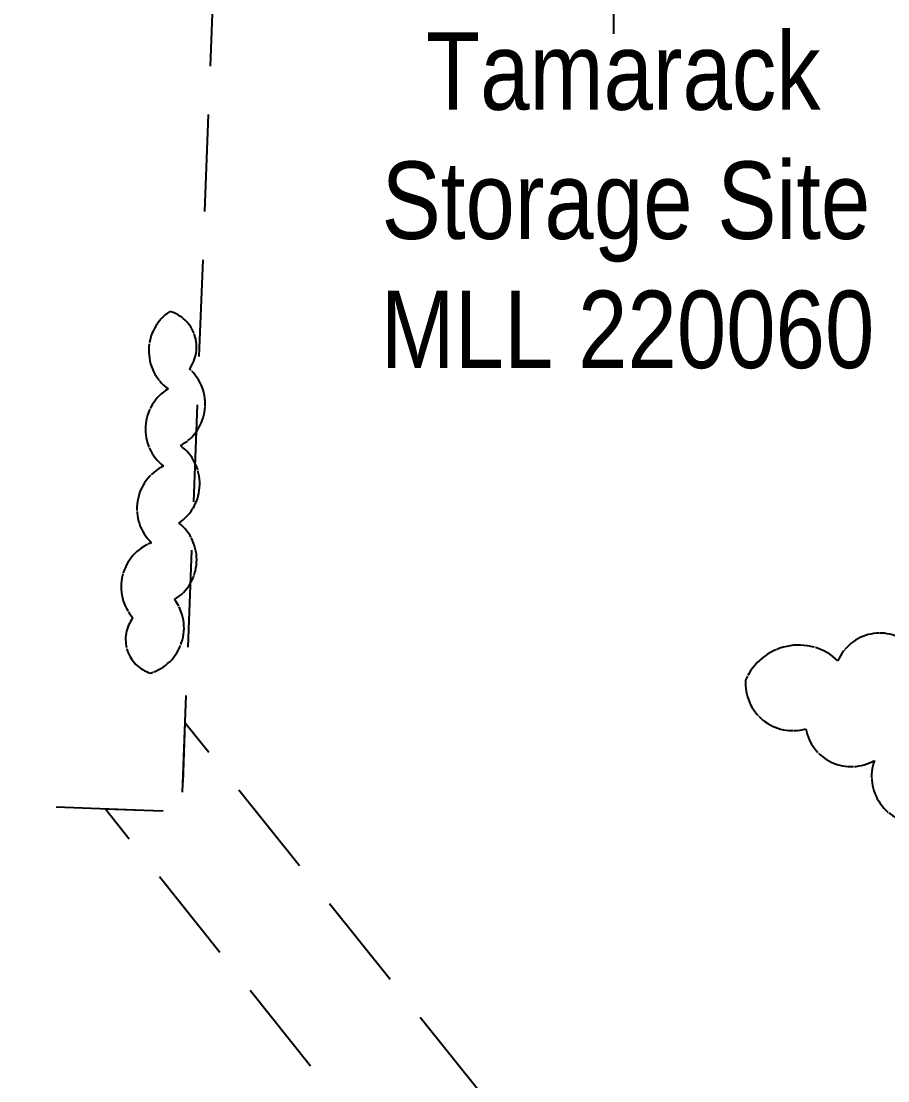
# Model space of a CAD drawing. Extents: x 327443 to 331974, y 6141950 to 6143778.
# Drawn here: x 330341.1 to 330452.9, y 6142364.7 to 6142501.4 of the extents above; entities that cross this region are included whole.
import ezdxf

# ---------------------------------------------------------------- set-up
doc = ezdxf.new("R2010")
doc.units = 0
doc.header["$LTSCALE"] = 5
doc.linetypes.add('0', pattern=[1, 1, 0])
doc.linetypes.add('foc-ACCESSROAD', pattern=[3.75, 2.5, -1.25])
doc.layers.add('C-WS-T', color=13, linetype='Continuous', lineweight=9)
for name, color, linetype in [('F-AR', 190, 'foc-ACCESSROAD'), ('F-WS', 190, 'foc-ACCESSROAD'), ('T-BUSH', 110, '0')]:
    doc.layers.add(name, color=color, linetype=linetype)
doc.styles.add('80CG', font='ARIALN.TTF', dxfattribs={"height": 10})
doc.styles.add('80L', font='ARIALN.TTF', dxfattribs={"height": 10})
doc.dimstyles.new('Compass 5 000', dxfattribs={"dimscale": 5, "dimtxt": 9, "dimasz": 2, "dimexe": 0.2, "dimexo": 0.0625, "dimgap": 0.5, "dimtad": 0, "dimtih": 1, "dimtoh": 1, "dimzin": 0, "dimdsep": 46, "dimtxsty": '80CG', "dimcen": 0.1, "dimse1": 1, "dimse2": 1, "dimclrd": 256, "dimclrt": 256, "dimaunit": 1, "dimadec": 4, "dimazin": 0, "dimtfac": 0.06, "dimtofl": 0, "dimtmove": 0, "dimatfit": 1, "dimfxl": 0.2, "dimtolj": 1, "dimtzin": 0, "dimlwd": -1, "dimarcsym": 0})

msp = doc.modelspace()

# ---------------------------------------------------------------- linework, layer by layer
at = {"layer": 'F-AR', "flags": 128}
msp.add_lwpolyline([(330787.869, 6141966.727), (330730.781, 6141969.185), (330700.638, 6141970.48), (330694.451, 6141970.746), (330691.525, 6141974.412), (330683.228, 6141984.805), (330630.683, 6142050.616), (330351.913, 6142399.787), (330361.823, 6142399.404), (330362.266, 6142410.878), (330650.486, 6142049.872), (330701.246, 6141986.295), (330701.92, 6141985.45), (330731.358, 6141984.185), (330788.445, 6141981.727)], dxfattribs=at)
at = {"layer": 'F-WS', "flags": 128}
msp.add_lwpolyline([(330251.913, 6142403.615), (330361.823, 6142399.404), (330366.034, 6142509.314), (330256.124, 6142513.524)], close=True, dxfattribs=at)
at = {"layer": 'T-BUSH', "flags": 128}
for points in [[(330360.28, 6142463.959, 0.5205671), (330360.043, 6142453.965, 0.5205671), (330359.448, 6142443.983, 0.5205671), (330357.89, 6142434.106, 0.5205671), (330355.507, 6142424.4, 0.5205671), (330357.76, 6142417.274, 0.5205671), (330360.884, 6142426.773, 0.5205671), (330361.439, 6142436.643, 0.5205671), (330361.631, 6142446.629, 0.5205671), (330362.801, 6142456.544, 0.5205671)], [(330434.534, 6142416.388, 0.5205671), (330442.303, 6142410.095, 0.5205671), (330451.146, 6142406.025, 0.5205671), (330456.925, 6142397.866, 0.5205671), (330462.808, 6142389.78, 0.5205671), (330469.662, 6142382.622, 0.5205671), (330478.487, 6142378.381, 0.5205671), (330488.316, 6142376.553, 0.5205671), (330496.546, 6142379.42, 0.5205671), (330500.95, 6142387.897, 0.5205671), (330502.722, 6142397.732, 0.5205671), (330501.079, 6142407.408, 0.5205671), (330494.213, 6142414.349, 0.5205671), (330485.332, 6142418.931, 0.5205671), (330475.89, 6142421.679, 0.5205671), (330465.931, 6142420.788, 0.5205671), (330455.942, 6142420.822, 0.5205671), (330446.443, 6142418.882, 0.5205671)]]:
    msp.add_lwpolyline(points, format="xyb", close=True, dxfattribs=at)

# ---------------------------------------------------------------- texts
at = {"layer": 'C-WS-T', "insert": (330386.754, 6142499.967), "char_height": 9.99843, "width": 63.68713, "attachment_point": 1, "style": '80L'}
msp.add_mtext('\\pi6.55081;Tamarack \\P\\pi0.83207;Storage Site \\P\\pi0.7093;MLL 220060', dxfattribs=at)

# ---------------------------------------------------------------- leaders
at = {"layer": 'C-WS-T', "path_type": 1}
msp.add_leader([(330417.484, 6142529.843), (330417.484, 6142499.751)], dimstyle='Compass 5 000', override={"dimgap": 0.5, "dimtad": 0}, dxfattribs=at)

doc.saveas('drawing.dxf')
